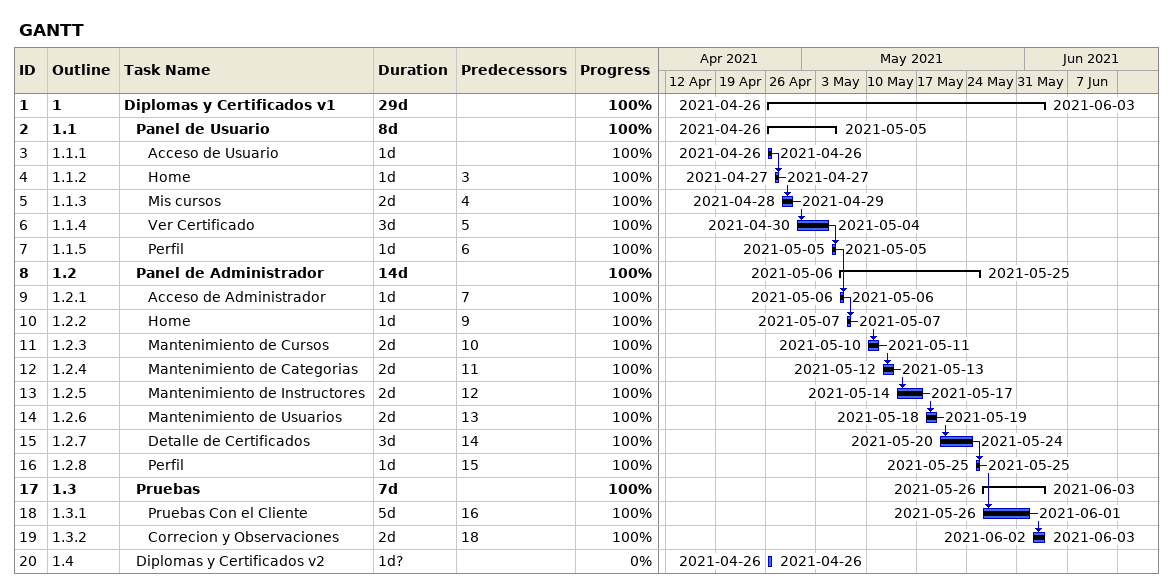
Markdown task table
GANTT

| ID | WBS | Task | Duration | Start | Finish | Predecessors | % complete |
|---|---|---|---|---|---|---|---|
| 1 | 1 | **Diplomas y Certificados v1** | 29d | 2021-04-26 | 2021-06-03 |  | 100 |
| 2 | 1.1 | **Panel de Usuario** | 8d | 2021-04-26 | 2021-05-05 |  | 100 |
| 3 | 1.1.1 | Acceso de Usuario | 1d | 2021-04-26 | 2021-04-26 |  | 100 |
| 4 | 1.1.2 | Home | 1d | 2021-04-27 | 2021-04-27 | 3 | 100 |
| 5 | 1.1.3 | Mis cursos | 2d | 2021-04-28 | 2021-04-29 | 4 | 100 |
| 6 | 1.1.4 | Ver Certificado | 3d | 2021-04-30 | 2021-05-04 | 5 | 100 |
| 7 | 1.1.5 | Perfil | 1d | 2021-05-05 | 2021-05-05 | 6 | 100 |
| 8 | 1.2 | **Panel de Administrador** | 14d | 2021-05-06 | 2021-05-25 |  | 100 |
| 9 | 1.2.1 | Acceso de Administrador | 1d | 2021-05-06 | 2021-05-06 | 7 | 100 |
| 10 | 1.2.2 | Home | 1d | 2021-05-07 | 2021-05-07 | 9 | 100 |
| 11 | 1.2.3 | Mantenimiento de Cursos | 2d | 2021-05-10 | 2021-05-11 | 10 | 100 |
| 12 | 1.2.4 | Mantenimiento de Categorias | 2d | 2021-05-12 | 2021-05-13 | 11 | 100 |
| 13 | 1.2.5 | Mantenimiento de Instructores | 2d | 2021-05-14 | 2021-05-17 | 12 | 100 |
| 14 | 1.2.6 | Mantenimiento de Usuarios | 2d | 2021-05-18 | 2021-05-19 | 13 | 100 |
| 15 | 1.2.7 | Detalle de Certificados | 3d | 2021-05-20 | 2021-05-24 | 14 | 100 |
| 16 | 1.2.8 | Perfil | 1d | 2021-05-25 | 2021-05-25 | 15 | 100 |
| 17 | 1.3 | **Pruebas** | 7d | 2021-05-26 | 2021-06-03 |  | 100 |
| 18 | 1.3.1 | Pruebas Con el Cliente | 5d | 2021-05-26 | 2021-06-01 | 16 | 100 |
| 19 | 1.3.2 | Correcion y Observaciones | 2d | 2021-06-02 | 2021-06-03 | 18 | 100 |
| 20 | 1.4 | Diplomas y Certificados v2 | 1d? | 2021-04-26 | 2021-04-26 |  | 0 |
